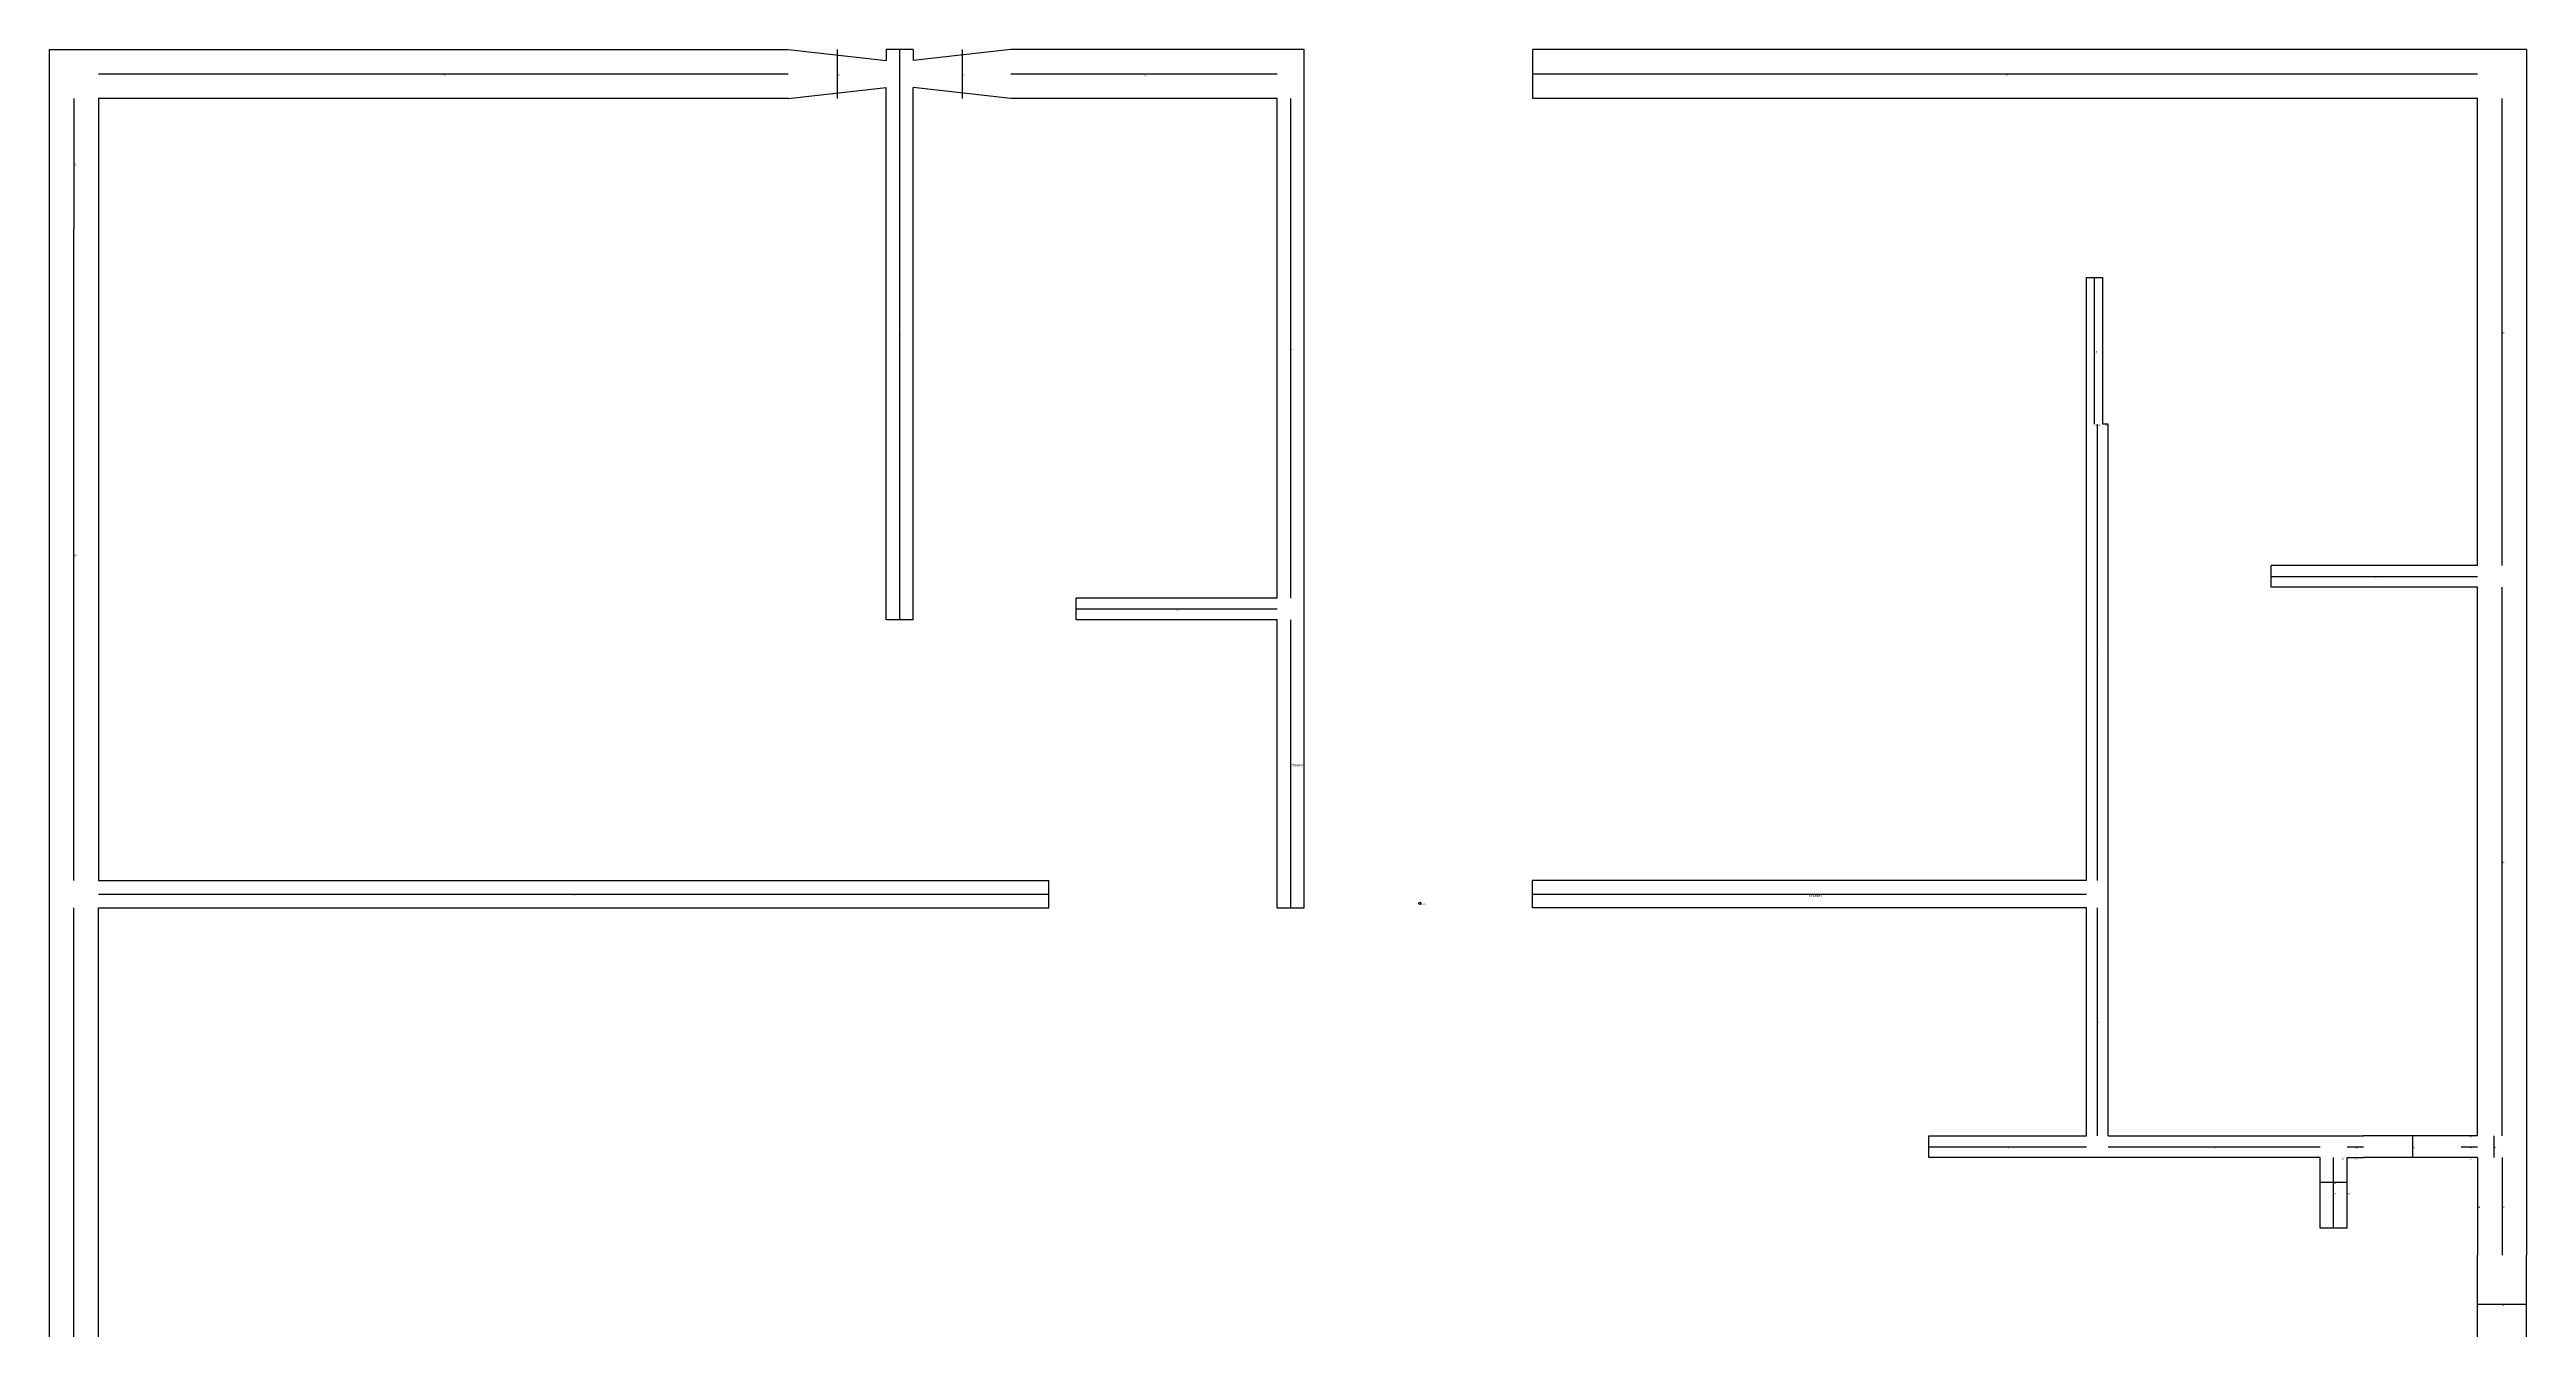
# Model space of a CAD drawing. Header units: metres. Extents: x 328 to 784, y 390 to 981.
# Drawn here: x 328 to 784, y 745.4 to 981 of the extents above; entities that cross this region are included whole.
import ezdxf

# ---------------------------------------------------------------- set-up
doc = ezdxf.new("R2010")
doc.units = ezdxf.units.M

msp = doc.modelspace()

# ---------------------------------------------------------------- linework, layer by layer
at = {"layer": 'centrelines'}
for p, q in [((473, 981), (473, 972)), ((484.5, 981), (484.5, 876)), ((496, 981), (496, 972)), ((337, 976.5), (464, 976.5)), ((505, 976.5), (554, 976.5)), ((601, 976.5), (775, 976.5)), ((332.5, 972), (332.5, 948)), ((556.5, 880), (556.5, 972)), ((779.5, 886), (779.5, 972)), ((332.5, 828), (332.5, 948)), ((704.5, 912), (704.5, 939)), ((704.5, 912), (704.5, 912)), ((705, 828), (705, 912)), ((705, 912), (705, 912)), ((706.5, 912), (706.5, 912)), ((737, 884), (775, 884)), ((779.5, 781), (779.5, 882)), ((517, 878), (554, 878)), ((556.5, 823), (556.5, 876)), ((337, 825.5), (512, 825.5)), ((601, 825.5), (703, 825.5)), ((332.5, 546), (332.5, 823)), ((705, 781), (705, 823)), ((763, 781), (763, 777)), ((773.5, 781), (773.5, 781)), ((778, 781), (778, 777)), ((674, 779), (703, 779)), ((707, 779), (746, 779)), ((748.5, 764), (748.5, 777)), ((750, 777), (750, 777)), ((751, 779), (754, 779)), ((752.5, 777), (752.5, 777)), ((772, 779), (775, 779)), ((773.5, 777), (773.5, 777)), ((779.5, 777), (779.5, 759)), ((746, 772.5), (751, 772.5)), ((746, 770.5), (746, 770.5)), ((751, 770.5), (751, 770.5)), ((775, 768), (775, 768)), ((775, 750), (784, 750))]:
    msp.add_line(p, q, dxfattribs=at)
at = {"layer": 'entity_location'}
msp.add_circle((580.26, 823.79), 0.2, dxfattribs=at)
at = {"layer": 'wall'}
for p, q in [((328, 537), (328, 981)), ((328, 981), (464, 981)), ((464, 981), (482, 979)), ((487, 981), (482, 981)), ((482, 981), (482, 979)), ((505, 981), (487, 979)), ((487, 981), (487, 979)), ((559, 981), (505, 981)), ((559, 823), (559, 981)), ((784, 981), (601, 981)), ((601, 981), (601, 972)), ((784, 981), (784, 759)), ((464, 972), (337, 972)), ((337, 972), (337, 948)), ((464, 972), (482, 974)), ((482, 876), (482, 974)), ((505, 972), (487, 974)), ((487, 876), (487, 974)), ((554, 972), (505, 972)), ((554, 880), (554, 972)), ((775, 972), (601, 972)), ((775, 886), (775, 972)), ((337, 948), (337, 828)), ((703, 912), (703, 939)), ((703, 939), (706, 939)), ((706, 912), (706, 939)), ((703, 828), (703, 912)), ((707, 912), (706, 912)), ((707, 781), (707, 912)), ((737, 882), (737, 886)), ((775, 886), (737, 886)), ((775, 882), (737, 882)), ((775, 781), (775, 882)), ((487, 876), (482, 876)), ((517, 876), (517, 880)), ((554, 880), (517, 880)), ((554, 876), (517, 876)), ((554, 823), (554, 876)), ((337, 828), (512, 828)), ((512, 823), (512, 828)), ((601, 823), (601, 828)), ((703, 828), (601, 828)), ((337, 546), (337, 823)), ((337, 823), (512, 823)), ((554, 823), (559, 823)), ((703, 823), (601, 823)), ((703, 781), (703, 823)), ((674, 777), (674, 781)), ((674, 781), (703, 781)), ((707, 781), (754, 781)), ((772, 781), (754, 781)), ((775, 781), (772, 781)), ((746, 777), (674, 777)), ((746, 764), (746, 777)), ((751, 764), (751, 777)), ((751, 777), (754, 777)), ((772, 777), (754, 777)), ((775, 777), (772, 777)), ((775, 777), (775, 759)), ((751, 764), (746, 764)), ((775, 741), (775, 759)), ((784, 741), (784, 759))]:
    msp.add_line(p, q, dxfattribs=at)

# ---------------------------------------------------------------- texts
at = {"layer": 'centrelines', "char_height": 0.3, "attachment_point": 1}
for s, insert in [('32', (400.5, 976.5)), ('28', (473, 976.5)), ('19', (496, 976.5)), ('17', (529.5, 976.5)), ('16', (688, 976.5)), ('61', (332.5, 960)), ('6', (484.5, 928.5)), ('3', (556.5, 926)), ('49', (779.5, 929)), ('13', (704.5, 925.5)), ('12', (704.5, 912)), ('14', (705, 912)), ('15', (706.5, 912)), ('59', (332.5, 888)), ('18', (756, 884)), ('2', (535.5, 878)), ('8', (705, 870)), ('1', (556.5, 849.5)), ('40', (779.5, 831.5)), ('4', (424.5, 825.5)), ('0', (652, 825.5)), ('7', (705, 802)), ('36', (773.5, 781)), ('5', (688.5, 779)), ('9', (726.5, 779)), ('23', (750, 777)), ('24', (752.5, 779)), ('25', (752.5, 777)), ('30', (763, 779)), ('34', (773.5, 779)), ('38', (773.5, 777)), ('44', (778, 779)), ('20', (748.5, 772.5)), ('21', (746, 770.5)), ('22', (748.5, 770.5)), ('26', (751, 770.5)), ('45', (775, 768)), ('46', (779.5, 768)), ('47', (779.5, 750))]:
    msp.add_mtext(s, dxfattribs=dict(at, insert=insert))
at = {"layer": 'chosen_line', "color": 3, "char_height": 0.5, "attachment_point": 1}
for insert in [(556.5, 849.5), (652, 825.5)]:
    msp.add_mtext('chosen', dxfattribs=dict(at, insert=insert))
at = {"layer": 'debug', "insert": (580.26, 823.79), "char_height": 0.2, "attachment_point": 1}
msp.add_mtext('580, 823', dxfattribs=at)

doc.saveas('drawing.dxf')
